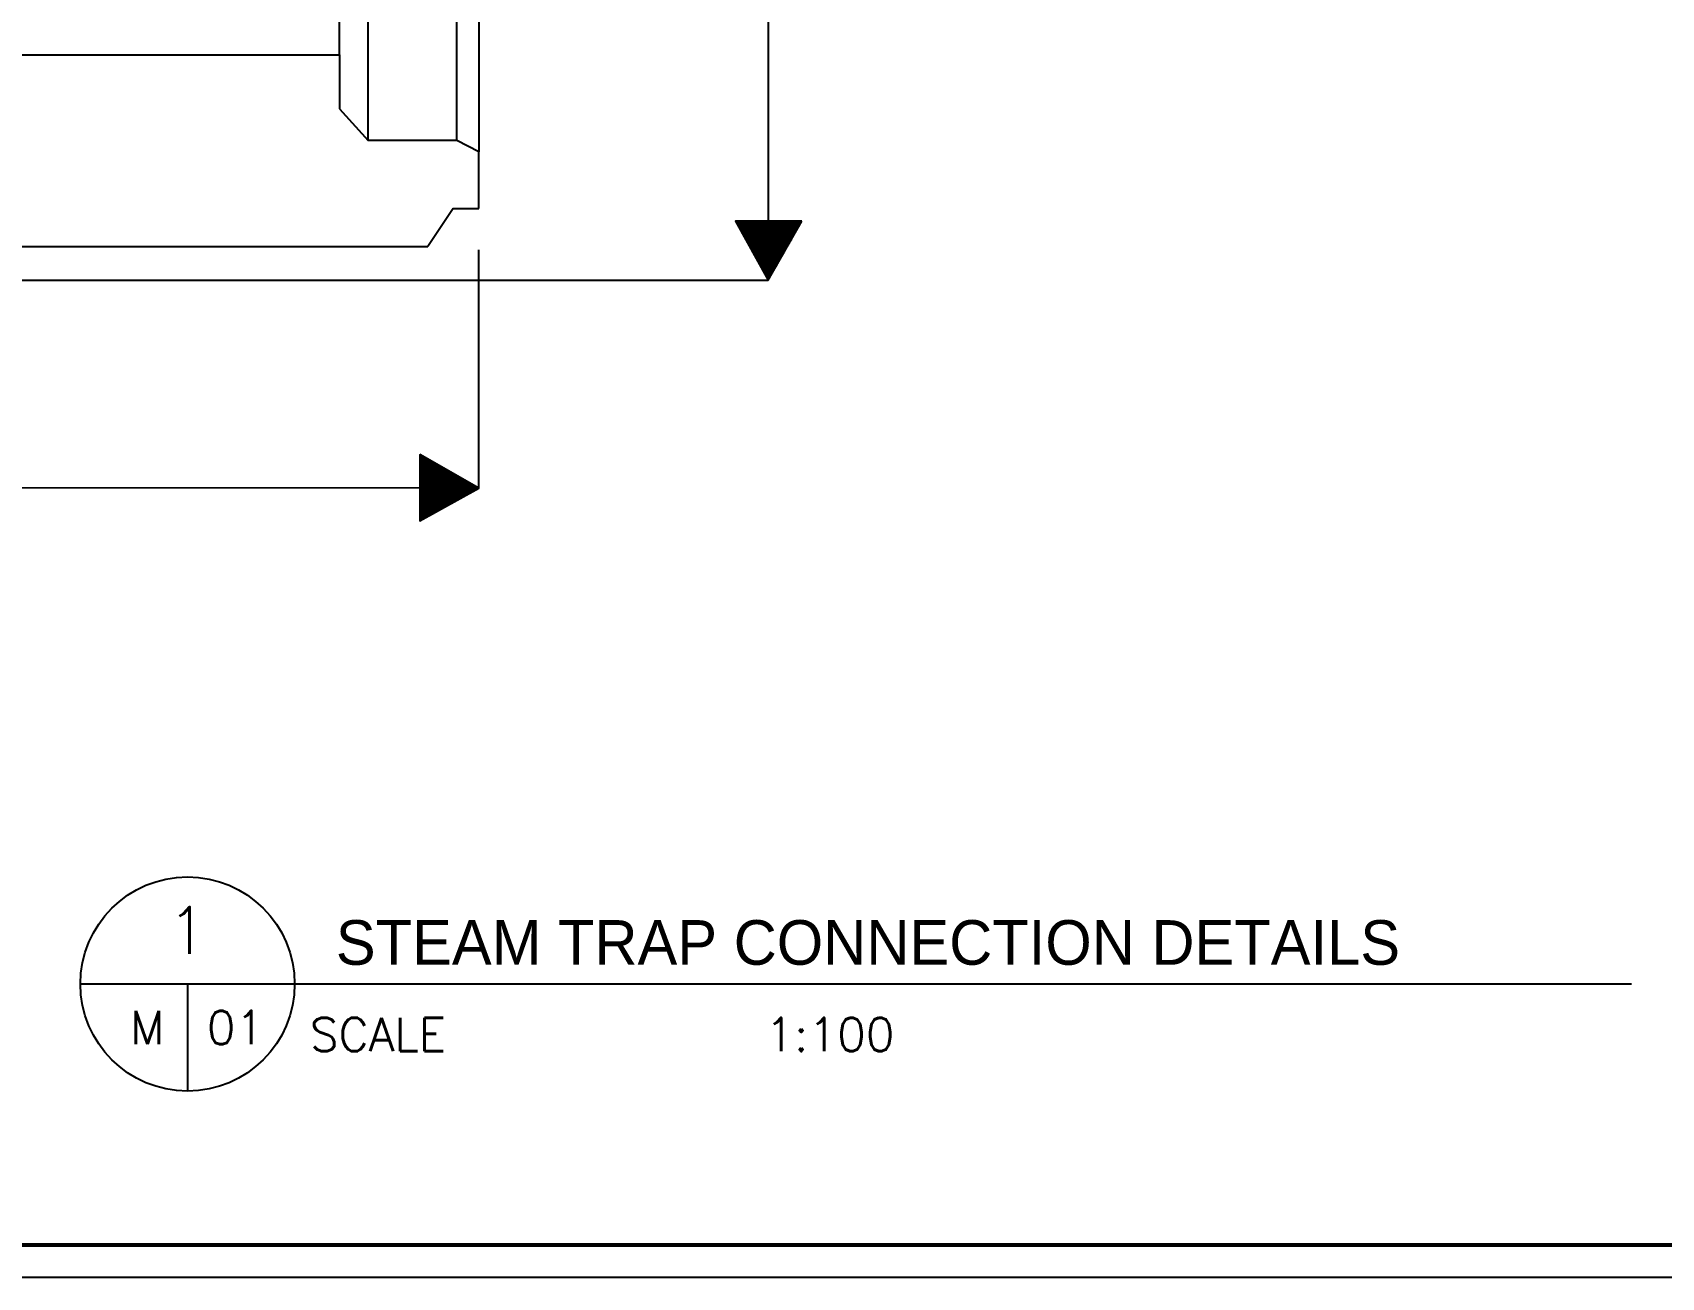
# Model space of a CAD drawing. Header units: metres. Extents: x -3195699 to -2111692, y 14290 to 146348.
# Drawn here: x -2209591 to -2189514, y 14290 to 29635 of the extents above; entities that cross this region are included whole.
import ezdxf
from ezdxf.enums import TextEntityAlignment as Align

# ---------------------------------------------------------------- set-up
doc = ezdxf.new("R2010")
doc.units = ezdxf.units.M
doc.header["$LTSCALE"] = 500
doc.header["$MEASUREMENT"] = 0
for name, color, linetype in [('AR-GYPSUM WALL', 8, 'CONTINUOUS'), ('AR-SHEET_NM', 8, 'CONTINUOUS'), ('FRAME', 6, 'CONTINUOUS'), ('TEXT', 8, 'CONTINUOUS')]:
    doc.layers.add(name, color=color, linetype=linetype)
doc.layers.add('schematic lines', color=110, linetype='CONTINUOUS', lineweight=25)
doc.styles.add('ROMANS', font='romans.shx', dxfattribs={"width": 0.85})
doc.styles.add('style2', font='BOD_R.TTF', dxfattribs={"height": 250})

# ---------------------------------------------------------------- blocks, each defined once
blk = doc.blocks.new('AHHMS TEMPLATE')
at = {"layer": 'FRAME'}
for points in [[(-1546387, 77509), (-1546387, 118799), (-1487419, 118799), (-1487419, 77509)], [(-1546387, 118799), (-1487419, 118799), (-1487419, 77509), (-1546387, 77509)], [(-1546002, 77893), (-1546002, 118415), (-1487804, 118415), (-1487804, 77893)], [(-1545990, 77906), (-1545990, 118402), (-1487816, 118402), (-1487816, 77906)], [(-1545977, 77919), (-1545977, 118389), (-1487829, 118389), (-1487829, 77919)]]:
    blk.add_lwpolyline(points, close=True, dxfattribs=at)
at = {"layer": 'FRAME', "color": 6, "const_width": 25.6}
blk.add_lwpolyline([(-1487816, 118402), (-1487816, 77906), (-1545990, 77906), (-1545990, 118402)], close=True, dxfattribs=at)
blk = doc.blocks.new('TRAP')
at = {"layer": 'AR-GYPSUM WALL', "true_color": 0x000000}
h = blk.add_hatch(dxfattribs=at)
h.set_pattern_fill('ANSI31', color=18, scale=100)
h.set_pattern_definition([(45, (-2233224.042, 79024.558), (-8.8388348, 8.8388348), [])])
h.paths.add_polyline_path([(-2232918, 79390), (-2233728, 79390), (-2232918, 77938)])
h.paths.add_polyline_path([(-2232088, 79390), (-2232918, 79390), (-2232918, 77938)])
h.paths.add_polyline_path([(-2227368, 68225), (-2228819, 67395), (-2227368, 67395)])
h.paths.add_polyline_path([(-2227368, 67395), (-2228819, 67395), (-2227368, 66586)])
h.paths.add_polyline_path([(-2227368, 66396), (-2228819, 65566), (-2227368, 65566)])
h.paths.add_polyline_path([(-2227368, 65566), (-2228819, 65566), (-2227368, 64757)])
h.paths.add_polyline_path([(-2213093, 67395), (-2214545, 67395), (-2214545, 66586)])
h.paths.add_polyline_path([(-2214545, 68225), (-2214545, 67395), (-2213093, 67395)])
h.paths.add_polyline_path([(-2189247, 65566), (-2190698, 65566), (-2190698, 64757)])
h.paths.add_polyline_path([(-2190698, 66396), (-2190698, 65566), (-2189247, 65566)])
h.paths.add_polyline_path([(-2182109, 72142), (-2182919, 72142), (-2182109, 70690)])
h.paths.add_polyline_path([(-2181279, 72142), (-2182109, 72142), (-2182109, 70690)])
h.paths.add_polyline_path([(-2186017, 79390), (-2186847, 79390), (-2186847, 77938)])
h.paths.add_polyline_path([(-2186847, 79390), (-2187656, 79390), (-2186847, 77938)])
h.paths.add_polyline_path([(-2186847, 109945), (-2186847, 108493), (-2186017, 108493)])
h.paths.add_polyline_path([(-2186847, 109945), (-2187656, 108493), (-2186847, 108493)])
h.paths.add_polyline_path([(-2182109, 109945), (-2182919, 108493), (-2182109, 108493)])
h.paths.add_polyline_path([(-2182109, 109945), (-2182109, 108493), (-2181279, 108493)])
h.paths.add_polyline_path([(-2232918, 114388), (-2233728, 112936), (-2232918, 112936)])
h.paths.add_polyline_path([(-2232918, 114388), (-2232918, 112936), (-2232088, 112936)])
at = {"layer": 'AR-GYPSUM WALL', "color": 7}
for p, q in [((-2182109, 88426), (-2182109, 72142)), ((-2189247, 82124), (-2189247, 73852)), ((-2191971, 74870), (-2191971, 81624)), ((-2189791, 74137), (-2189791, 81624)), ((-2191971, 74137), (-2191971, 81122)), ((-2192681, 76246), (-2192678, 77126)), ((-2204464, 76246), (-2192681, 76246)), ((-2192681, 76246), (-2192681, 74913)), ((-2192681, 74913), (-2191971, 74137)), ((-2191971, 74137), (-2191971, 74870)), ((-2189980, 74137), (-2191971, 74137)), ((-2189791, 74137), (-2189980, 74137)), ((-2189247, 73852), (-2189791, 74137)), ((-2189247, 72462), (-2189247, 73852)), ((-2189875, 72462), (-2190504, 71520)), ((-2189875, 72462), (-2189247, 72462)), ((-2207898, 71520), (-2190504, 71520)), ((-2189247, 65566), (-2189247, 71438)), ((-2207510, 70690), (-2182109, 70690)), ((-2207053, 65566), (-2190698, 65576))]:
    blk.add_line(p, q, dxfattribs=at)
for points in [[(-2181279, 72142), (-2182919, 72142), (-2182109, 70690), (-2181279, 72142)], [(-2190698, 66396), (-2190698, 64757), (-2189247, 65566), (-2190698, 66396)]]:
    blk.add_lwpolyline(points, dxfattribs=at)

msp = doc.modelspace()

# ---------------------------------------------------------------- linework, layer by layer
at = {"layer": 'AR-SHEET_NM', "color": 4}
for p, q in [((-2209001, 17907), (-2189882, 17907)), ((-2207681, 17907), (-2207681, 16587))]:
    msp.add_line(p, q, dxfattribs=at)
msp.add_circle((-2207681, 17907), 1320, dxfattribs=at)

# ---------------------------------------------------------------- block references
at = {"layer": 'AR-GYPSUM WALL', "color": 7, "xscale": 0.5, "yscale": 0.5, "zscale": 0.5}
msp.add_blockref('TRAP', (-1109468, -8763), dxfattribs=at)
at = {"layer": 'schematic lines'}
msp.add_blockref('AHHMS TEMPLATE', (-685436, -63219), dxfattribs=at)

# ---------------------------------------------------------------- texts
at = {"layer": 'AR-SHEET_NM', "color": 3, "style": 'ROMANS'}
msp.add_text('1', height=577, dxfattribs=at).set_placement((-2207681, 18566), align=Align.MIDDLE_CENTER)
at = {"layer": 'AR-SHEET_NM', "color": 4, "style": 'ROMANS'}
for s, height, p in [('M', 412, (-2208387, 17164)), ('01', 412.5, (-2207443, 17164)), ('SCALE', 412.5, (-2206173, 17078)), ('1:100', 412.5, (-2200559, 17078))]:
    msp.add_text(s, height=height, dxfattribs=at).set_placement(p)
at = {"layer": 'TEXT', "color": 2, "style": 'style2'}
msp.add_text('STEAM TRAP CONNECTION DETAILS', height=550, dxfattribs=at).set_placement((-2205853, 18144))

doc.saveas('drawing.dxf')
